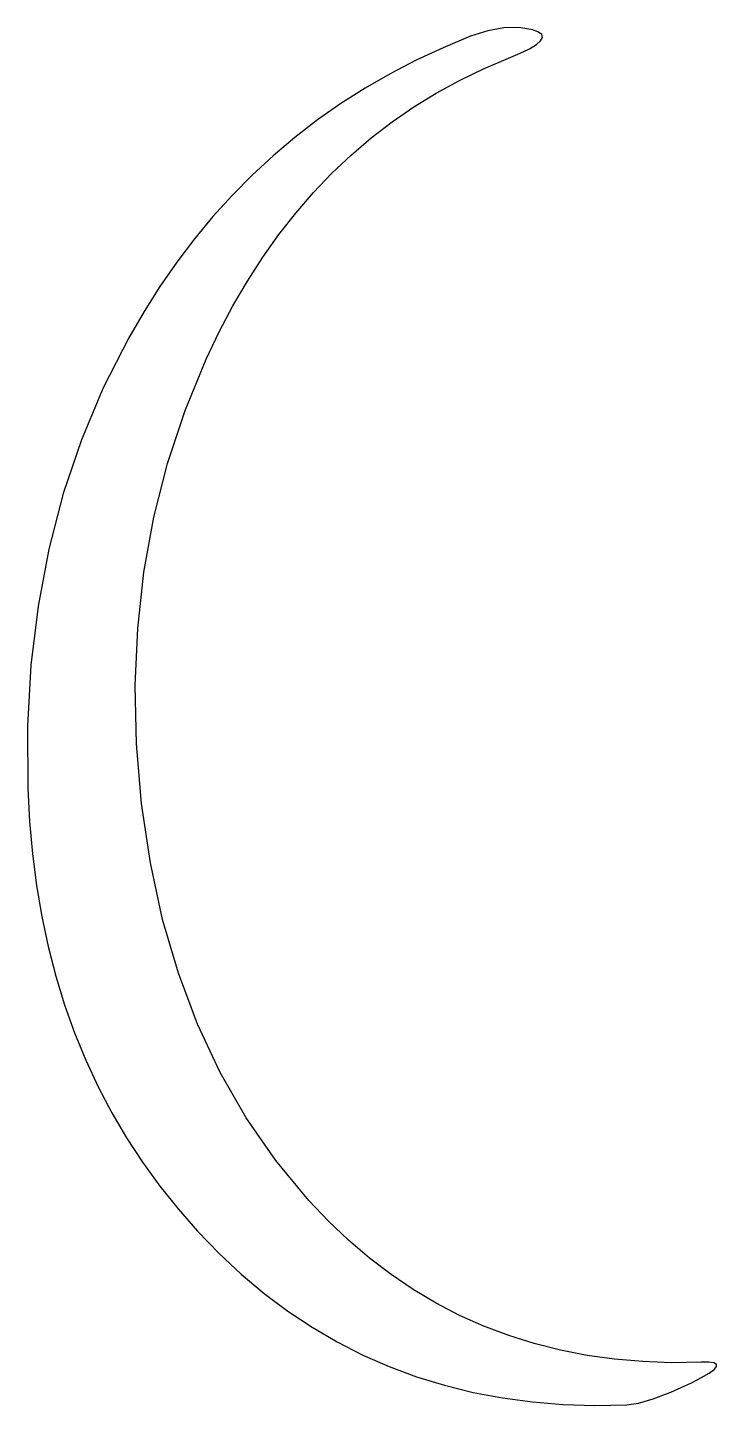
# Model space of a CAD drawing. Extents: x 1.1 to 13.2, y -2.3 to 22.
import ezdxf

# ---------------------------------------------------------------- set-up
doc = ezdxf.new("R2010")
doc.units = 0
doc.layers.get('0').update_dxf_attribs({"linetype": 'CONTINUOUS'})

msp = doc.modelspace()

# ---------------------------------------------------------------- linework, layer by layer
at = {"color": 0}
for p, q in [((8.88889, 21.8194), (8.40315, 21.6164)), ((9.19179, 21.915), (8.88889, 21.8194)), ((9.47564, 21.9653), (9.19179, 21.915)), ((9.7404, 21.9706), (9.47564, 21.9653)), ((9.98611, 21.9306), (9.7404, 21.9706)), ((10.0857, 21.8924), (9.98611, 21.9306)), ((10.1414, 21.8472), (10.0857, 21.8924)), ((10.1534, 21.7951), (10.1414, 21.8472)), ((8.40315, 21.6164), (7.93207, 21.3963)), ((9.76275, 21.5174), (9.92617, 21.5972)), ((9.92617, 21.5972), (10.0457, 21.6701)), ((10.0457, 21.6701), (10.1215, 21.7361)), ((10.1215, 21.7361), (10.1534, 21.7951)), ((7.93207, 21.3963), (7.47564, 21.159)), ((9.11806, 21.2456), (9.55556, 21.4306)), ((9.55556, 21.4306), (9.76275, 21.5174)), ((7.47564, 21.159), (7.03386, 20.9046)), ((8.69461, 21.0411), (9.11806, 21.2456)), ((7.03386, 20.9046), (6.60672, 20.6329)), ((8.28515, 20.8172), (8.69461, 21.0411)), ((6.60672, 20.6329), (6.19422, 20.3442)), ((7.88971, 20.5739), (8.28515, 20.8172)), ((7.50825, 20.3111), (7.88971, 20.5739)), ((6.19422, 20.3442), (5.79639, 20.0383)), ((7.14079, 20.0289), (7.50825, 20.3111)), ((5.79639, 20.0383), (5.41319, 19.7153)), ((6.78733, 19.7274), (7.14079, 20.0289)), ((5.41319, 19.7153), (5.0446, 19.3751)), ((6.44792, 19.4063), (6.78733, 19.7274)), ((6.12244, 19.0658), (6.44792, 19.4063)), ((5.0446, 19.3751), (4.69069, 19.0178)), ((4.69069, 19.0178), (4.35146, 18.6433)), ((5.81099, 18.706), (6.12244, 19.0658)), ((5.51351, 18.3267), (5.81099, 18.706)), ((4.35146, 18.6433), (4.02686, 18.2518)), ((4.02686, 18.2518), (3.7169, 17.8431)), ((5.23004, 17.9281), (5.51351, 18.3267)), ((3.7169, 17.8431), (3.4216, 17.4171)), ((4.96056, 17.5099), (5.23004, 17.9281)), ((4.70508, 17.0724), (4.96056, 17.5099)), ((3.4216, 17.4171), (3.14094, 16.974)), ((3.14094, 16.974), (2.875, 16.5139)), ((4.4636, 16.6153), (4.70508, 17.0724)), ((2.875, 16.5139), (2.42486, 15.6304)), ((4.23611, 16.1389), (4.4636, 16.6153)), ((3.86285, 15.2299), (4.23611, 16.1389)), ((2.42486, 15.6304), (2.03988, 14.7161)), ((3.55556, 14.3012), (3.86285, 15.2299)), ((2.03988, 14.7161), (1.72, 13.7711)), ((3.31424, 13.3531), (3.55556, 14.3012)), ((1.72, 13.7711), (1.46528, 12.7951)), ((3.13889, 12.3854), (3.31424, 13.3531)), ((1.46528, 12.7951), (1.27561, 11.7884)), ((3.02951, 11.3983), (3.13889, 12.3854)), ((1.27561, 11.7884), (1.15104, 10.7509)), ((2.98611, 10.3915), (3.02951, 11.3983)), ((1.15104, 10.7509), (1.09158, 9.68251)), ((3.00868, 9.36529), (2.98611, 10.3915)), ((1.09158, 9.68251), (1.09722, 8.58333)), ((3.09722, 8.31944), (3.00868, 9.36529)), ((1.09722, 8.58333), (1.12674, 8.00114)), ((3.25261, 7.27458), (3.09722, 8.31944)), ((1.12674, 8.00114), (1.17725, 7.43164)), ((1.17725, 7.43164), (1.2487, 6.87483)), ((3.46875, 6.27869), (3.25261, 7.27458)), ((1.2487, 6.87483), (1.34109, 6.33074)), ((1.34109, 6.33074), (1.45443, 5.79932)), ((3.74567, 5.33187), (3.46875, 6.27869)), ((1.45443, 5.79932), (1.58871, 5.2806)), ((1.58871, 5.2806), (1.74393, 4.77458)), ((4.08333, 4.43408), (3.74567, 5.33187)), ((1.74393, 4.77458), (1.92008, 4.28125)), ((4.48178, 3.58535), (4.08333, 4.43408)), ((1.92008, 4.28125), (2.11719, 3.80062)), ((2.11719, 3.80062), (2.33524, 3.33268)), ((4.94097, 2.78564), (4.48178, 3.58535)), ((2.33524, 3.33268), (2.57422, 2.87744)), ((2.57422, 2.87744), (2.83415, 2.4349)), ((5.46094, 2.035), (4.94097, 2.78564)), ((2.83415, 2.4349), (3.11501, 2.00504)), ((3.11501, 2.00504), (3.41683, 1.58789)), ((6.04167, 1.33333), (5.46094, 2.035)), ((3.41683, 1.58789), (3.73958, 1.18343)), ((6.38601, 0.970703), (6.04167, 1.33333)), ((3.73958, 1.18343), (4.08333, 0.791667)), ((6.74197, 0.63265), (6.38601, 0.970703)), ((4.08333, 0.791667), (4.46115, 0.400553)), ((7.10954, 0.319228), (6.74197, 0.63265)), ((4.46115, 0.400553), (4.85157, 0.036079)), ((7.48872, 0.030436), (7.10954, 0.319228)), ((4.85157, 0.036079), (5.25456, -0.301704)), ((7.8795, -0.233724), (7.48872, 0.030436)), ((8.2819, -0.473253), (7.8795, -0.233724)), ((5.25456, -0.301704), (5.67014, -0.612793)), ((8.6959, -0.688151), (8.2819, -0.473253)), ((5.67014, -0.612793), (6.09831, -0.89719)), ((9.12153, -0.878418), (8.6959, -0.688151)), ((6.09831, -0.89719), (6.53907, -1.15489)), ((9.55875, -1.04405), (9.12153, -0.878418)), ((6.53907, -1.15489), (6.9924, -1.38591)), ((10.0076, -1.18506), (9.55875, -1.04405)), ((10.468, -1.30143), (10.0076, -1.18506)), ((6.9924, -1.38591), (7.45833, -1.59028)), ((10.9401, -1.39318), (10.468, -1.30143)), ((11.4238, -1.46029), (10.9401, -1.39318)), ((7.45833, -1.59028), (7.93685, -1.7679)), ((11.9191, -1.50276), (11.4238, -1.46029)), ((12.4259, -1.52061), (11.9191, -1.50276)), ((12.9444, -1.51389), (12.4259, -1.52061)), ((13.0786, -1.51346), (12.9444, -1.51389)), ((13.1684, -1.52604), (13.0786, -1.51346)), ((13.0851, -1.70654), (13.1723, -1.64187)), ((13.214, -1.55165), (13.1684, -1.52604)), ((13.1723, -1.64187), (13.2153, -1.59028)), ((13.2153, -1.59028), (13.214, -1.55165)), ((7.93685, -1.7679), (8.42796, -1.91883)), ((8.42796, -1.91883), (8.93164, -2.04308)), ((12.4149, -2.03988), (12.7778, -1.875)), ((12.7778, -1.875), (12.9536, -1.78424)), ((12.9536, -1.78424), (13.0851, -1.70654)), ((8.93164, -2.04308), (9.44792, -2.14063)), ((9.44792, -2.14063), (9.97678, -2.21149)), ((11.8454, -2.23432), (12.1042, -2.15967)), ((12.1042, -2.15967), (12.4149, -2.03988)), ((9.97678, -2.21149), (10.5182, -2.25564)), ((10.5182, -2.25564), (11.0723, -2.27311)), ((11.0723, -2.27311), (11.6389, -2.26389)), ((11.6389, -2.26389), (11.8454, -2.23432))]:
    msp.add_line(p, q, dxfattribs=at)

doc.saveas('drawing.dxf')
